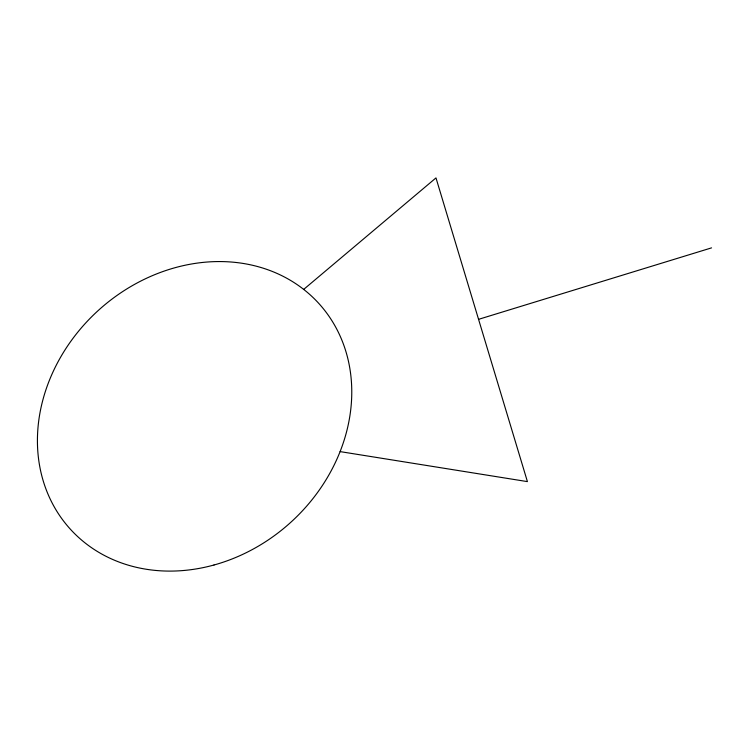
<?xml version="1.0" encoding="UTF-8"?>
<svg xmlns="http://www.w3.org/2000/svg" width="749" height="749" viewBox="0 0 749 749"><rect width="100%" height="100%" fill="white"/><g stroke="black" fill="none" stroke-linecap="round" stroke-linejoin="round"><path stroke-width="1.12" d="M303.682 289.414L435.984 177.906L527.418 481.616L340.13 451.61M478.564 319.336L711.55 247.872M213.999 564.999A167.851 143.125 -42.2 0 0 320.01 304.777A167.851 143.125 -42.2 0 0 49.818 379.256A167.851 143.125 -42.2 0 0 213.999 564.999"/></g></svg>
